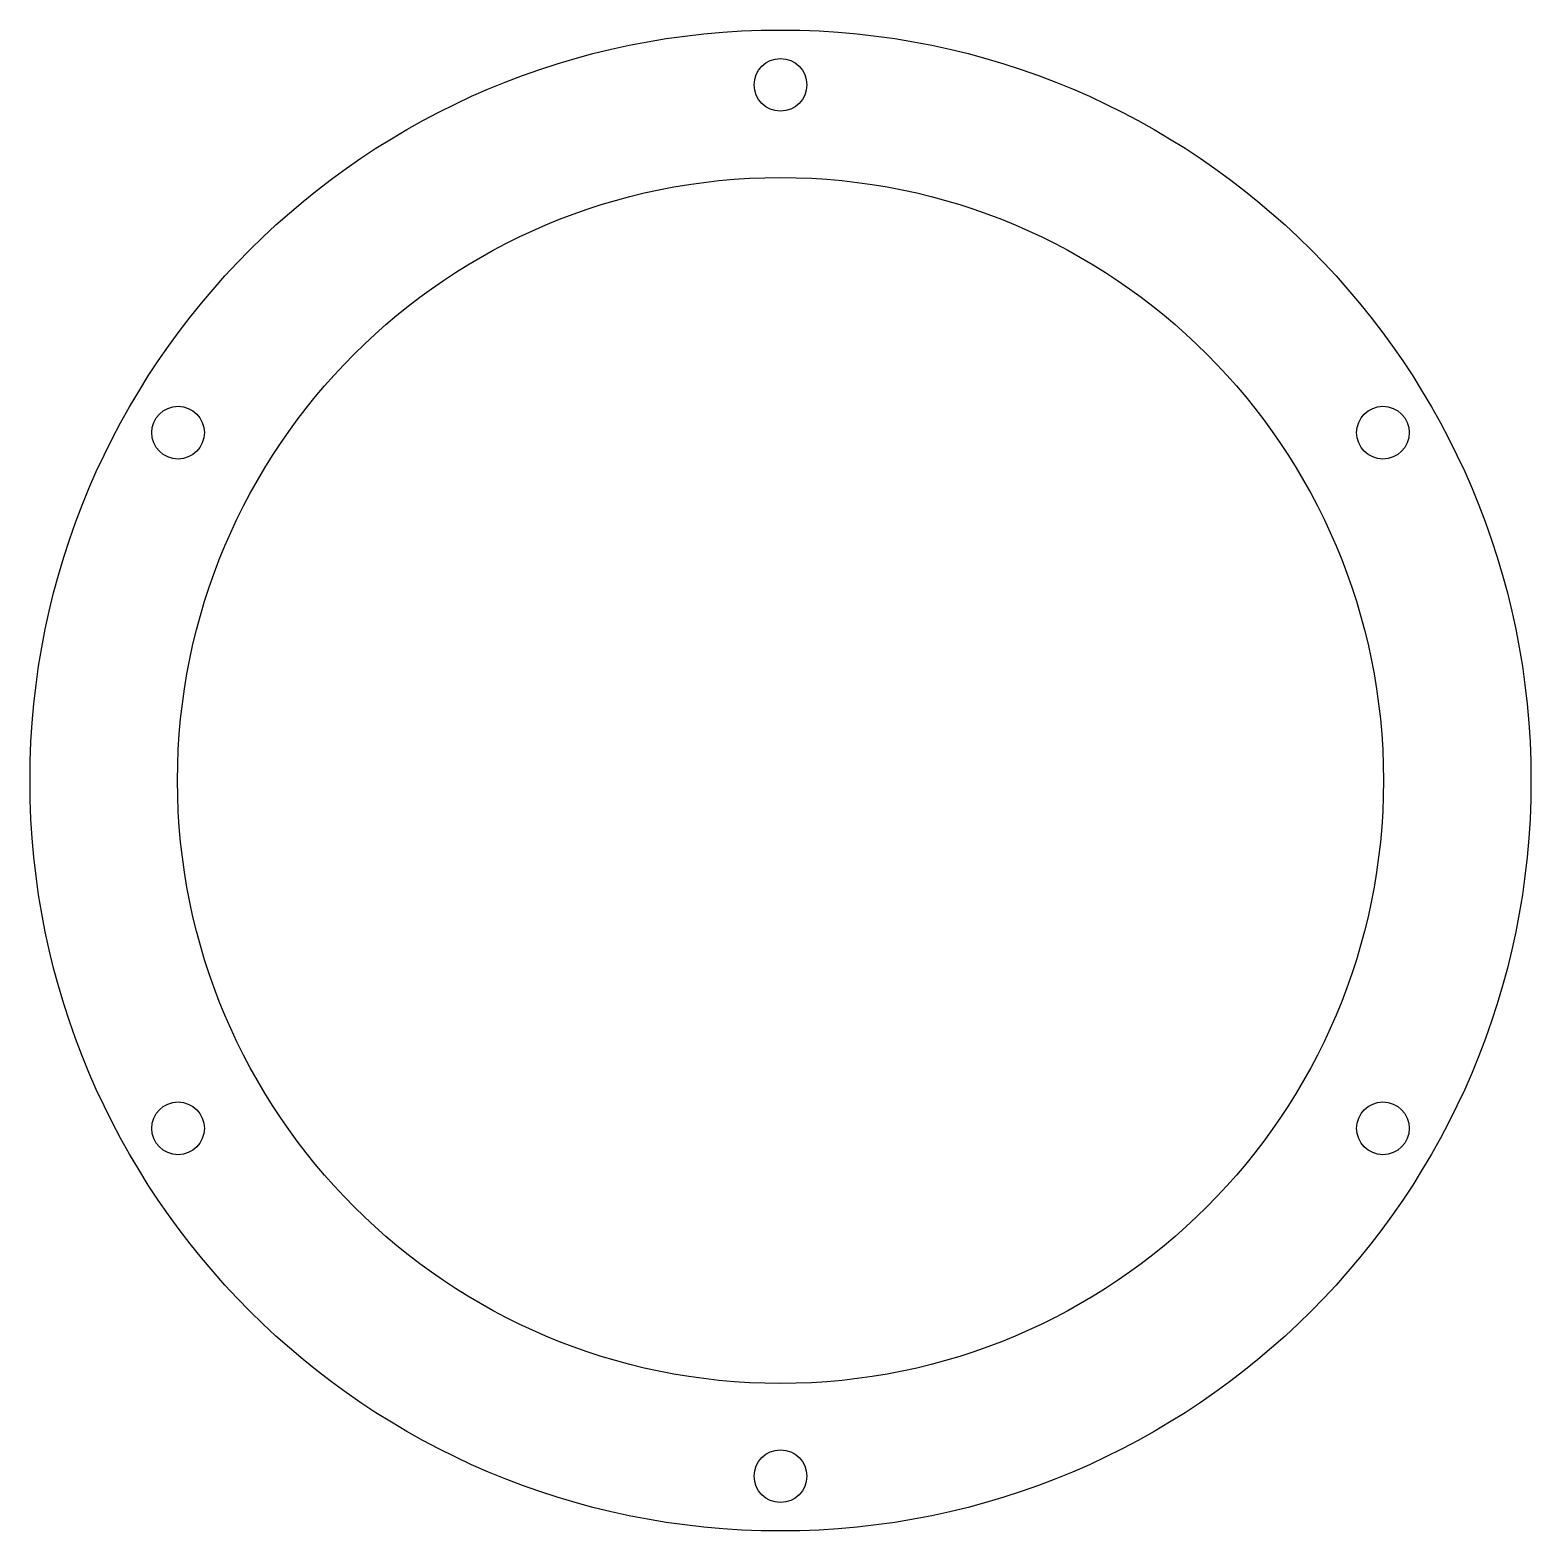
# Model space of a CAD drawing. Header units: inches. Extents: x -1.78 to 1.78, y -1.78 to 1.78.
import ezdxf

# ---------------------------------------------------------------- set-up
doc = ezdxf.new("R2010")
doc.units = ezdxf.units.IN
doc.header["$MEASUREMENT"] = 0

msp = doc.modelspace()

# ---------------------------------------------------------------- linework, layer by layer
for centre, radius in [((0, 0), 1.78), ((0, 1.65), 0.0625), ((0, 0), 1.4302), ((-1.4289, 0.825), 0.0625), ((1.4289, 0.825), 0.0625), ((-1.4289, -0.825), 0.0625), ((1.4289, -0.825), 0.0625), ((0, -1.65), 0.0625)]:
    msp.add_circle(centre, radius)

doc.saveas('drawing.dxf')
